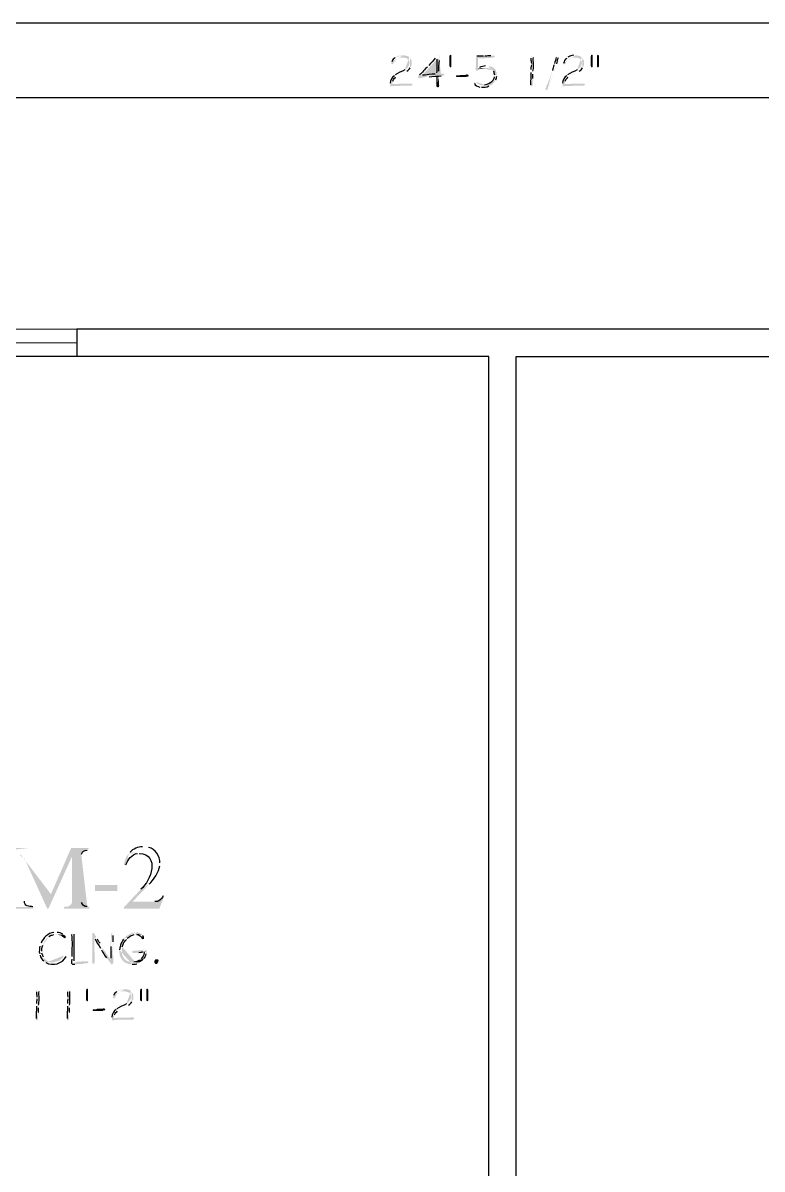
# Model space of a CAD drawing. Header units: inches. Extents: x -167 to 6071, y -6287 to -2731.
# Drawn here: x 879.2 to 974.8, y -5686.2 to -5538 of the extents above; entities that cross this region are included whole.
import ezdxf

# ---------------------------------------------------------------- set-up
doc = ezdxf.new("R2010")
doc.units = ezdxf.units.IN
doc.header["$LTSCALE"] = 96
doc.header["$MEASUREMENT"] = 0
doc.layers.add('Doors', color=5, linetype='Continuous', lineweight=9)
doc.layers.add('PDF_Geometry', color=7, linetype='Continuous', true_color=0x4a4a4a)
doc.layers.add('PDF_Solid Fills', color=7, linetype='Continuous')

msp = doc.modelspace()

# ---------------------------------------------------------------- hatches: boundary and pattern name
at = {"layer": 'PDF_Solid Fills', "true_color": 0x4a4a4a, "transparency": 33554559}
h = msp.add_hatch(color=251, dxfattribs=at)
h.paths.add_polyline_path([(929.13, -5542.44), (928.28, -5542.44), (928.49, -5542.44), (928.6, -5542.5), (928.7, -5542.5), (928.81, -5542.55), (928.92, -5542.6), (928.92, -5542.66), (929.02, -5542.71), (929.08, -5542.82), (929.13, -5542.92), (929.13, -5543.03), (929.18, -5543.14), (929.13, -5543.24), (929.13, -5543.35), (929.08, -5543.46), (929.02, -5543.56), (929.02, -5543.62), (928.92, -5543.72), (928.76, -5543.88), (928.65, -5543.94), (928.65, -5543.99), (928.54, -5544.04)], flags=0)
h.paths.add_polyline_path([(927.32, -5544.68), (927.26, -5544.68), (927.21, -5544.79)], flags=0)
h.paths.add_polyline_path([(926.68, -5545.75), (926.68, -5545.86), (926.94, -5545.86), (926.94, -5545.75), (927, -5545.59), (927, -5545.48)], flags=0)
h.paths.add_polyline_path([(927.37, -5544.95), (927.58, -5544.84), (927.69, -5544.74), (927.8, -5544.74), (928.01, -5544.63), (928.06, -5544.58), (928.22, -5544.52), (928.33, -5544.47), (928.49, -5544.36), (928.6, -5544.31), (928.7, -5544.26), (928.81, -5544.2)], flags=0)
h.paths.add_polyline_path([(929.24, -5543.78), (929.29, -5543.67), (929.34, -5543.62), (929.45, -5543.4), (929.45, -5542.92), (929.4, -5542.76), (929.34, -5542.71), (929.29, -5542.6), (929.24, -5542.5)], flags=0)
h = msp.add_hatch(color=251, dxfattribs=at)
h.paths.add_polyline_path([(928.28, -5542.12), (928.12, -5542.12), (927.96, -5542.18), (927.85, -5542.18), (927.74, -5542.23), (927.64, -5542.23), (927.58, -5542.28), (927.37, -5542.39), (927.32, -5542.44)], flags=0)
h.paths.add_polyline_path([(926.89, -5542.98), (926.84, -5543.08), (926.78, -5543.19), (926.84, -5543.3), (926.94, -5543.35), (927, -5543.3), (927.1, -5543.19), (927.1, -5543.14), (927.16, -5543.03), (927.21, -5542.98), (927.21, -5542.92), (927.37, -5542.76), (927.48, -5542.71), (927.53, -5542.6), (927.64, -5542.55), (927.69, -5542.55), (927.8, -5542.5), (927.9, -5542.44), (929.13, -5542.44), (929.08, -5542.34), (928.97, -5542.28), (928.86, -5542.23), (928.76, -5542.23), (928.65, -5542.18), (928.54, -5542.18), (928.38, -5542.12)], flags=0)
h = msp.add_hatch(color=251, dxfattribs=at)
h.paths.add_polyline_path([(932.86, -5542.12), (932.76, -5542.18), (932.7, -5542.28), (932.65, -5542.28), (932.6, -5542.39), (932.49, -5542.5)], flags=0)
h.paths.add_polyline_path([(931.64, -5543.46), (931.58, -5543.56), (931.48, -5543.67)], flags=0)
h.paths.add_polyline_path([(930.46, -5544.68), (930.41, -5544.74), (930.3, -5544.79), (930.3, -5544.84), (930.25, -5544.95), (930.3, -5545.06), (930.46, -5545.11), (930.62, -5545.11), (930.68, -5545.06), (930.89, -5545.06), (931, -5545), (931.21, -5545), (931.32, -5544.95), (931.69, -5544.95)], flags=0)
h.paths.add_polyline_path([(933.24, -5544.79), (933.5, -5544.79), (930.73, -5544.79), (930.73, -5544.74), (930.84, -5544.68), (930.89, -5544.58), (931, -5544.52), (931.1, -5544.42), (931.16, -5544.31), (931.26, -5544.26), (931.32, -5544.15), (931.42, -5544.1), (931.48, -5543.99), (931.85, -5543.62), (931.9, -5543.51), (932.01, -5543.46), (932.06, -5543.35), (932.22, -5543.19), (932.33, -5543.08), (932.38, -5542.98), (932.65, -5542.71), (932.7, -5542.6), (933.02, -5542.6), (933.02, -5542.18), (932.97, -5542.18)], flags=0)
h = msp.add_hatch(color=251, dxfattribs=at)
h.paths.add_polyline_path([(933.02, -5542.6), (932.7, -5542.6), (932.7, -5542.66)], flags=0)
h.paths.add_polyline_path([(932.65, -5544.42), (932.65, -5544.58), (932.49, -5544.58)], flags=0)
h.paths.add_polyline_path([(930.84, -5544.74), (930.73, -5544.79), (933.5, -5544.79), (933.61, -5544.74), (933.66, -5544.68), (933.66, -5544.63), (933.61, -5544.52), (932.97, -5544.52), (932.97, -5544.2)], flags=0)
h.paths.add_polyline_path([(933.02, -5542.82), (933.02, -5542.71)], flags=0)
for points in [[(934.57, -5542.34), (934.57, -5543.67), (934.46, -5543.72), (934.36, -5543.67), (934.36, -5543.56), (934.3, -5543.51), (934.3, -5542.34), (934.36, -5542.18), (934.36, -5542.12), (934.46, -5542.07), (934.57, -5542.12)], [(952.76, -5542.07), (952.65, -5542.12), (952.65, -5542.18), (952.6, -5542.34), (952.6, -5543.51), (952.65, -5543.56), (952.65, -5543.67), (952.76, -5543.72), (952.86, -5543.67), (952.86, -5542.12)], [(953.5, -5542.07), (953.45, -5542.12), (953.4, -5542.18), (953.4, -5543.56), (953.45, -5543.67), (953.5, -5543.72), (953.61, -5543.67), (953.66, -5543.62), (953.66, -5542.23), (953.61, -5542.12)], [(936.65, -5544.63), (936.54, -5544.63), (936.44, -5544.68), (935.74, -5544.68), (935.64, -5544.74), (935.21, -5544.74), (935.16, -5544.84), (935.21, -5544.95), (936.49, -5544.95), (936.54, -5544.9), (936.7, -5544.9), (936.81, -5544.84), (936.81, -5544.79), (936.76, -5544.68)], [(938.09, -5543.78), (937.98, -5543.83), (938.57, -5543.88), (938.68, -5543.83), (938.84, -5543.83), (938.94, -5543.78), (939.1, -5543.78)], [(929.4, -5545.8), (926.94, -5545.86), (926.68, -5545.86), (926.68, -5546.18), (926.89, -5546.18), (926.94, -5546.12), (929.34, -5546.07), (929.4, -5546.07), (929.5, -5546.02), (929.56, -5545.96), (929.5, -5545.86), (929.5, -5545.8)], [(951.69, -5545.8), (949.24, -5545.86), (948.97, -5545.86), (948.97, -5546.18), (949.18, -5546.18), (949.24, -5546.12), (951.64, -5546.07), (951.69, -5546.07), (951.8, -5546.02), (951.85, -5545.96), (951.8, -5545.86), (951.8, -5545.8)]]:
    msp.add_hatch(color=251, dxfattribs=at).paths.add_polyline_path(points)
h = msp.add_hatch(color=251, dxfattribs=at)
h.paths.add_polyline_path([(940.06, -5542.18), (939.9, -5542.18), (939.69, -5542.23)], flags=0)
h.paths.add_polyline_path([(938.89, -5542.28), (938.73, -5542.28)], flags=0)
h.paths.add_polyline_path([(937.88, -5542.28), (937.82, -5542.34), (937.77, -5542.44), (937.77, -5543.51), (937.72, -5543.62), (937.72, -5543.99), (937.77, -5544.1), (937.88, -5544.15), (937.93, -5544.15), (938.04, -5544.1), (938.14, -5544.04), (938.25, -5543.99), (938.36, -5543.94), (938.46, -5543.88), (938.57, -5543.88), (937.98, -5543.83), (937.98, -5543.67), (938.04, -5543.56), (938.04, -5542.55), (938.84, -5542.55), (939.05, -5542.5), (939.69, -5542.5), (939.8, -5542.44), (940.01, -5542.44), (940.06, -5542.39), (940.12, -5542.39), (940.17, -5542.34), (940.22, -5542.34), (940.22, -5542.28), (940.17, -5542.23), (940.17, -5542.18)], flags=0)
h = msp.add_hatch(color=251, dxfattribs=at)
h.paths.add_polyline_path([(945.02, -5542.18), (944.92, -5542.23), (944.86, -5542.39), (944.86, -5542.5)], flags=0)
h.paths.add_polyline_path([(944.92, -5543.19), (944.92, -5543.4)], flags=0)
h.paths.add_polyline_path([(944.86, -5543.99), (944.86, -5544.36)], flags=0)
h.paths.add_polyline_path([(944.81, -5545.96), (944.81, -5546.12), (944.92, -5546.18), (945.02, -5546.12), (945.08, -5546.07), (945.08, -5545.54), (945.13, -5545.43), (945.13, -5545.16)], flags=0)
h.paths.add_polyline_path([(945.13, -5544.58), (945.13, -5544.2)], flags=0)
h.paths.add_polyline_path([(945.18, -5542.44), (945.18, -5542.34), (945.13, -5542.23)], flags=0)
h = msp.add_hatch(color=251, dxfattribs=at)
h.paths.add_polyline_path([(948.28, -5542.18), (948.22, -5542.23), (948.17, -5542.34), (948.12, -5542.44)], flags=0)
h.paths.add_polyline_path([(947.9, -5543.19), (947.9, -5543.3), (947.85, -5543.4)], flags=0)
h.paths.add_polyline_path([(947.64, -5544.1), (947.64, -5544.2), (947.58, -5544.31), (947.53, -5544.42), (947.48, -5544.52), (947.48, -5544.63), (947.42, -5544.74), (947.37, -5544.9), (947.32, -5545), (947.32, -5545.11), (947.26, -5545.22), (947.21, -5545.32), (947.16, -5545.43), (947.1, -5545.54), (947.1, -5545.64), (947.05, -5545.8), (946.94, -5545.96), (946.89, -5546.12), (946.84, -5546.28), (946.78, -5546.39), (946.78, -5546.5), (946.73, -5546.5), (946.78, -5546.6), (946.89, -5546.66), (946.94, -5546.6), (947, -5546.6), (947, -5546.5), (947.05, -5546.44)], flags=0)
h.paths.add_polyline_path([(947.05, -5546.44, 0.021366), (947.8, -5544.47)], flags=0)
h.paths.add_polyline_path([(948.22, -5543.24, 0.041027), (947.8, -5544.47)], flags=0)
h.paths.add_polyline_path([(948.44, -5542.44), (948.44, -5542.34), (948.38, -5542.23)], flags=0)
h = msp.add_hatch(color=251, dxfattribs=at)
h.paths.add_polyline_path([(951.42, -5542.44), (950.57, -5542.44), (950.78, -5542.44), (950.89, -5542.5), (951, -5542.5), (951.1, -5542.55), (951.21, -5542.6), (951.21, -5542.66), (951.32, -5542.71), (951.37, -5542.82), (951.42, -5542.92), (951.42, -5543.03), (951.48, -5543.14), (951.42, -5543.24), (951.42, -5543.35), (951.37, -5543.46), (951.32, -5543.56), (951.32, -5543.62), (951.21, -5543.72), (951.16, -5543.78), (951.05, -5543.88), (950.94, -5543.94), (950.94, -5543.99), (950.84, -5544.04)], flags=0)
h.paths.add_polyline_path([(949.61, -5544.68), (949.56, -5544.68), (949.5, -5544.79)], flags=0)
h.paths.add_polyline_path([(948.97, -5545.75), (948.97, -5545.86), (949.24, -5545.86), (949.24, -5545.75), (949.29, -5545.59), (949.29, -5545.48)], flags=0)
h.paths.add_polyline_path([(949.66, -5544.95), (949.88, -5544.84), (949.98, -5544.74), (950.09, -5544.74), (950.3, -5544.63), (950.36, -5544.58), (950.52, -5544.52), (950.62, -5544.47), (950.78, -5544.36), (950.89, -5544.31), (951, -5544.26), (951.1, -5544.2)], flags=0)
h.paths.add_polyline_path([(951.53, -5543.78), (951.58, -5543.67), (951.64, -5543.62), (951.69, -5543.51), (951.74, -5543.4), (951.74, -5542.92), (951.69, -5542.76), (951.64, -5542.71), (951.58, -5542.6), (951.53, -5542.5)], flags=0)
h = msp.add_hatch(color=251, dxfattribs=at)
h.paths.add_polyline_path([(950.57, -5542.12), (950.41, -5542.12)], flags=0)
h.paths.add_polyline_path([(949.66, -5542.39), (949.61, -5542.44), (949.5, -5542.55)], flags=0)
h.paths.add_polyline_path([(949.08, -5543.19), (949.13, -5543.3), (949.24, -5543.35), (949.29, -5543.3), (949.4, -5543.19), (949.4, -5543.14), (949.45, -5543.03), (949.5, -5542.98), (949.5, -5542.92), (949.56, -5542.87), (949.66, -5542.76), (949.77, -5542.71), (949.82, -5542.6), (949.93, -5542.55), (949.98, -5542.55), (950.09, -5542.5), (950.2, -5542.44), (951.42, -5542.44), (951.37, -5542.34), (951.26, -5542.28), (951.16, -5542.23), (951.05, -5542.23), (950.94, -5542.18), (950.84, -5542.18), (950.68, -5542.12)], flags=0)
h = msp.add_hatch(color=251, dxfattribs=at)
h.paths.add_polyline_path([(939.16, -5543.51), (939, -5543.51)], flags=0)
h.paths.add_polyline_path([(938.2, -5543.72), (938.09, -5543.78), (939.26, -5543.78), (939.37, -5543.83), (939.48, -5543.83), (939.58, -5543.88), (939.69, -5543.94), (939.8, -5543.99), (939.85, -5544.04), (939.9, -5544.04), (940.01, -5544.15)], flags=0)
h.paths.add_polyline_path([(940.17, -5544.68), (940.17, -5544.74), (940.12, -5544.84), (940.12, -5544.95)], flags=0)
h.paths.add_polyline_path([(938.84, -5546.02), (938.62, -5546.02), (939.64, -5546.02), (939.85, -5545.91), (939.96, -5545.8), (940.06, -5545.7), (940.12, -5545.59), (940.28, -5545.43), (940.33, -5545.32)], flags=0)
h.paths.add_polyline_path([(940.44, -5544.84), (940.44, -5544.42), (940.38, -5544.31), (940.33, -5544.2), (940.33, -5544.1), (940.28, -5543.99), (940.17, -5543.94), (940.12, -5543.83), (940.06, -5543.78), (939.96, -5543.72), (939.85, -5543.67), (939.8, -5543.62), (939.69, -5543.62), (939.53, -5543.56), (939.42, -5543.56), (939.32, -5543.51)], flags=0)
h = msp.add_hatch(color=251, dxfattribs=at)
h.paths.add_polyline_path([(932.97, -5544.84), (932.7, -5544.84), (932.7, -5544.9)], flags=0)
h.paths.add_polyline_path([(932.7, -5546.18), (932.76, -5546.28), (932.86, -5546.28), (932.97, -5546.23), (933.02, -5546.07), (932.97, -5545.96), (932.97, -5544.95)], flags=0)
h = msp.add_hatch(color=251, dxfattribs=at)
h.paths.add_polyline_path([(937.66, -5545.59), (937.61, -5545.59), (937.56, -5545.7), (937.56, -5545.75)], flags=0)
h.paths.add_polyline_path([(938.25, -5546.28), (938.46, -5546.28)], flags=0)
h.paths.add_polyline_path([(939.42, -5546.12), (939.53, -5546.07), (939.64, -5546.02), (938.41, -5546.02), (938.3, -5545.96), (938.2, -5545.91), (938.14, -5545.91), (938.04, -5545.86), (937.93, -5545.8), (937.88, -5545.7), (937.82, -5545.7), (937.77, -5545.59)], flags=0)
at = {"layer": 'PDF_Solid Fills', "transparency": 33554559}
h = msp.add_hatch(color=256, dxfattribs=at)
h.paths.add_polyline_path([(880.06, -5644.68), (877.66, -5644.68), (877.66, -5644.9), (877.82, -5644.9)], flags=0)
h.paths.add_polyline_path([(878.84, -5645.48), (878.84, -5645.7), (879.37, -5646.07), (882.3, -5652.52), (882.78, -5650.66)], flags=0)
h = msp.add_hatch(color=256, dxfattribs=at)
h.paths.add_polyline_path([(887.74, -5644.68), (885.4, -5644.68), (882.78, -5650.66), (882.3, -5652.52), (882.46, -5652.52), (885.5, -5645.8), (886.73, -5645.7), (886.73, -5645.48)], flags=0)
h.paths.add_polyline_path([(887.48, -5644.95), (887.74, -5644.9)], flags=0)
h = msp.add_hatch(color=256, dxfattribs=at)
h.paths.add_polyline_path([(894.73, -5644.52), (894.62, -5644.52)], flags=0)
h.paths.add_polyline_path([(893.02, -5645.22), (892.86, -5645.38), (894.2, -5645.38)], flags=0)
h.paths.add_polyline_path([(894.41, -5650.02), (892.22, -5652.36), (893.34, -5651.62), (895.48, -5649.38)], flags=0)
h.paths.add_polyline_path([(896.86, -5646.98), (896.86, -5646.6)], flags=0)
h.paths.add_polyline_path([(895.42, -5644.63), (895.21, -5644.58), (895, -5644.52)], flags=0)
h = msp.add_hatch(color=256, dxfattribs=at)
h.paths.add_polyline_path([(892.86, -5645.38), (892.76, -5645.54), (892.6, -5645.7), (892.49, -5645.91), (892.44, -5646.12), (892.33, -5646.34), (892.28, -5646.6), (892.22, -5646.87), (892.49, -5646.92), (892.49, -5646.87)], flags=0)
h.paths.add_polyline_path([(893.98, -5645.38), (894.2, -5645.38)], flags=0)
h = msp.add_hatch(color=256, dxfattribs=at)
h.paths.add_polyline_path([(878.84, -5645.7), (878.84, -5651.51)], flags=0)
h.paths.add_polyline_path([(877.93, -5652.31), (877.66, -5652.31), (877.66, -5652.52), (880.49, -5652.52), (880.49, -5652.31), (880.44, -5652.31)], flags=0)
h.paths.add_polyline_path([(879.37, -5651.56), (879.37, -5646.07)], flags=0)
h = msp.add_hatch(color=256, dxfattribs=at)
h.paths.add_polyline_path([(886.73, -5645.7), (885.5, -5645.8), (885.5, -5651.72), (885.45, -5651.88), (885.34, -5652.04), (885.18, -5652.15), (884.97, -5652.26), (884.76, -5652.26), (884.49, -5652.31), (884.49, -5652.52), (887.74, -5652.52), (887.74, -5652.31), (887.48, -5652.26)], flags=0)
h.paths.add_polyline_path([(886.73, -5651.72), (886.73, -5651.51)], flags=0)
h = msp.add_hatch(color=256, dxfattribs=at)
h.paths.add_polyline_path([(897.34, -5650.82), (897.29, -5650.87)], flags=0)
h.paths.add_polyline_path([(896.22, -5651.62), (893.34, -5651.62), (892.22, -5652.36), (892.22, -5652.52), (896.81, -5652.52), (897.45, -5650.87)], flags=0)
h = msp.add_hatch(color=256, dxfattribs=at)
h.paths.add_polyline_path([(883.37, -5655.56), (883.26, -5655.56), (883.16, -5655.62)], flags=0)
h.paths.add_polyline_path([(881.5, -5657), (881.45, -5657.11), (881.4, -5657.22), (881.34, -5657.38)], flags=0)
h.paths.add_polyline_path([(881.34, -5658.34), (881.34, -5658.44), (881.4, -5658.55)], flags=0)
h.paths.add_polyline_path([(881.88, -5659.3), (881.93, -5659.4), (882.04, -5659.46), (883.05, -5659.46), (882.94, -5659.46), (882.78, -5659.4), (882.68, -5659.4), (882.57, -5659.35), (882.46, -5659.35), (882.36, -5659.3), (882.25, -5659.24), (882.09, -5659.08), (881.98, -5659.03), (881.98, -5658.98), (881.88, -5658.87), (881.82, -5658.82)], flags=0)
h.paths.add_polyline_path([(881.61, -5658.28), (881.61, -5658.02)], flags=0)
h.paths.add_polyline_path([(882.52, -5656.15, 0.162278), (881.72, -5657.27)], flags=0)
h.paths.add_polyline_path([(883.16, -5655.88), (884.38, -5655.88), (884.33, -5655.83)], flags=0)
h.paths.add_polyline_path([(883.58, -5655.62), (883.48, -5655.56)], flags=0)
h = msp.add_hatch(color=256, dxfattribs=at)
h.paths.add_polyline_path([(885.61, -5655.67), (885.5, -5655.72), (885.45, -5655.88)], flags=0)
h.paths.add_polyline_path([(885.5, -5658.71), (885.5, -5659.08)], flags=0)
h.paths.add_polyline_path([(885.88, -5659.72), (886.09, -5659.72), (886.25, -5659.67), (886.94, -5659.67), (887.05, -5659.62), (887.42, -5659.62), (887.53, -5659.56), (887.58, -5659.56), (887.64, -5659.46), (885.77, -5659.46), (885.77, -5659.3)], flags=0)
h.paths.add_polyline_path([(885.77, -5655.83), (885.72, -5655.72)], flags=0)
for points in [[(888.22, -5655.67), (888.12, -5655.72), (888.12, -5659.51), (888.17, -5659.62), (888.28, -5659.67), (888.38, -5659.62), (888.38, -5659.56), (888.44, -5659.46), (888.38, -5656.26), (888.6, -5656.15), (888.54, -5656.04), (888.49, -5655.94), (888.44, -5655.83), (888.38, -5655.78), (888.33, -5655.67)], [(884.38, -5655.88), (883.37, -5655.88), (883.64, -5655.88), (883.74, -5655.94), (883.85, -5655.94), (883.9, -5655.99), (884.01, -5655.99), (884.12, -5656.04), (884.22, -5656.15), (884.33, -5656.2), (884.38, -5656.26), (884.49, -5656.31), (884.6, -5656.36), (884.7, -5656.31), (884.7, -5656.15), (884.65, -5656.04), (884.6, -5655.99), (884.49, -5655.94)], [(887.42, -5659.35), (886.78, -5659.35), (886.73, -5659.4), (886.14, -5659.4), (886.04, -5659.46), (885.77, -5659.46), (887.64, -5659.46), (887.58, -5659.35), (887.53, -5659.35)], [(896.38, -5659.67), (896.28, -5659.67), (896.22, -5659.62), (896.17, -5659.51), (896.17, -5659.3), (896.22, -5659.19), (896.33, -5659.08), (896.6, -5659.08), (896.65, -5659.14), (896.7, -5659.24), (896.7, -5659.3), (896.65, -5659.46), (896.6, -5659.51), (896.6, -5659.56), (896.49, -5659.67)], [(887.58, -5663.14), (887.58, -5664.47), (887.48, -5664.52), (887.37, -5664.47), (887.37, -5664.36), (887.32, -5664.31), (887.32, -5663.14), (887.37, -5662.98), (887.37, -5662.92), (887.48, -5662.87), (887.58, -5662.92)], [(894.46, -5662.87), (894.36, -5662.92), (894.36, -5662.98), (894.3, -5663.14), (894.3, -5664.31), (894.36, -5664.36), (894.36, -5664.47), (894.46, -5664.52), (894.57, -5664.47), (894.57, -5662.92)], [(895.21, -5662.87), (895.16, -5662.92), (895.1, -5662.98), (895.1, -5664.36), (895.16, -5664.47), (895.21, -5664.52), (895.32, -5664.47), (895.37, -5664.42), (895.37, -5663.03), (895.32, -5662.92)], [(889.66, -5665.43), (889.56, -5665.43), (889.45, -5665.48), (888.76, -5665.48), (888.65, -5665.54), (888.22, -5665.54), (888.17, -5665.64), (888.22, -5665.75), (889.5, -5665.75), (889.56, -5665.7), (889.72, -5665.7), (889.82, -5665.64), (889.82, -5665.59), (889.77, -5665.48)], [(893.4, -5666.6), (890.94, -5666.66), (890.68, -5666.66), (890.68, -5666.98), (890.89, -5666.98), (890.94, -5666.92), (893.34, -5666.87), (893.4, -5666.87), (893.5, -5666.82), (893.56, -5666.76), (893.5, -5666.66), (893.5, -5666.6)]]:
    msp.add_hatch(color=256, dxfattribs=at).paths.add_polyline_path(points)
h = msp.add_hatch(color=256, dxfattribs=at)
h.paths.add_polyline_path([(890.73, -5655.67), (890.62, -5655.72), (890.57, -5655.88), (890.57, -5656.68), (890.52, -5656.74), (890.52, -5657.43)], flags=0)
h.paths.add_polyline_path([(890.52, -5658.92), (890.52, -5659.19), (890.2, -5659.19), (890.3, -5659.3), (890.36, -5659.4), (890.46, -5659.51), (890.52, -5659.62), (890.57, -5659.67), (890.62, -5659.72), (890.68, -5659.72), (890.78, -5659.67), (890.84, -5659.56), (890.84, -5658.6), (890.78, -5658.5), (890.78, -5657.32), (890.84, -5657.22), (890.84, -5656.84)], flags=0)
h.paths.add_polyline_path([(890.84, -5655.99), (890.84, -5655.72)], flags=0)
h = msp.add_hatch(color=256, dxfattribs=at)
h.paths.add_polyline_path([(893.77, -5655.56), (893.72, -5655.56), (893.61, -5655.62), (893.4, -5655.62), (893.29, -5655.67), (893.18, -5655.72), (893.08, -5655.78), (892.97, -5655.83), (892.86, -5655.88), (892.81, -5655.88), (892.7, -5655.99), (892.6, -5656.04), (892.49, -5656.1), (892.44, -5656.2), (892.33, -5656.31), (892.28, -5656.36), (892.17, -5656.47)], flags=0)
h.paths.add_polyline_path([(891.64, -5657.86), (891.64, -5658.23), (891.69, -5658.34), (891.69, -5658.6), (891.8, -5658.82), (891.85, -5658.92), (891.9, -5659.03), (891.96, -5659.08), (892.01, -5659.19), (892.12, -5659.3), (892.22, -5659.35), (892.28, -5659.46), (892.38, -5659.51), (892.49, -5659.56), (892.6, -5659.62), (892.7, -5659.62), (892.81, -5659.67), (892.92, -5659.72), (893.29, -5659.72)], flags=0)
h.paths.add_polyline_path([(893.88, -5659.67), (893.98, -5659.62), (894.09, -5659.56), (894.2, -5659.51), (894.3, -5659.46), (893.02, -5659.46), (892.92, -5659.4), (892.81, -5659.35), (892.7, -5659.35), (892.6, -5659.3), (892.49, -5659.24), (892.44, -5659.14), (892.33, -5659.08), (892.28, -5659.03), (892.22, -5658.92), (892.17, -5658.87), (892.12, -5658.76), (892.06, -5658.66), (892.01, -5658.55), (891.96, -5658.44), (891.96, -5657.7), (892.01, -5657.59), (892.01, -5657.48)], flags=0)
h.paths.add_polyline_path([(892.54, -5656.52), (892.6, -5656.47), (892.65, -5656.36)], flags=0)
h.paths.add_polyline_path([(893.56, -5655.88), (893.66, -5655.88), (893.77, -5655.83), (894.52, -5655.83), (894.46, -5655.78), (894.36, -5655.72), (894.25, -5655.67), (894.14, -5655.62), (894.04, -5655.62), (893.93, -5655.56)], flags=0)
h = msp.add_hatch(color=256, dxfattribs=at)
h.paths.add_polyline_path([(894.52, -5655.83), (893.77, -5655.83), (893.88, -5655.88)], flags=0)
h.paths.add_polyline_path([(894.62, -5656.42), (894.73, -5656.47), (894.84, -5656.42), (894.84, -5656.2), (894.78, -5656.1), (894.73, -5655.99), (894.62, -5655.94)], flags=0)
h = msp.add_hatch(color=256, dxfattribs=at)
h.paths.add_polyline_path([(888.6, -5656.15), (888.38, -5656.26), (888.38, -5656.31), (888.49, -5656.42)], flags=0)
h.paths.add_polyline_path([(889.18, -5657.64), (889.24, -5657.75), (889.34, -5657.86)], flags=0)
h.paths.add_polyline_path([(889.98, -5658.87), (890.09, -5659.03), (890.2, -5659.19), (890.52, -5659.19), (890.46, -5659.08), (890.41, -5659.03), (890.36, -5658.92), (890.3, -5658.82), (890.2, -5658.76), (890.14, -5658.66), (890.09, -5658.55), (890.04, -5658.44), (889.93, -5658.34), (889.88, -5658.23), (889.82, -5658.12), (889.72, -5658.02), (889.66, -5657.91), (889.61, -5657.8), (889.56, -5657.8), (889.5, -5657.7), (889.45, -5657.59), (889.4, -5657.54), (889.34, -5657.43), (889.29, -5657.32), (889.18, -5657.11), (889.13, -5657)], flags=0)
h.paths.add_polyline_path([(888.81, -5656.47), (888.76, -5656.36), (888.7, -5656.26)], flags=0)
h = msp.add_hatch(color=256, dxfattribs=at)
h.paths.add_polyline_path([(884.6, -5658.55), (884.49, -5658.6), (884.38, -5658.71), (884.33, -5658.82), (884.28, -5658.92), (884.17, -5658.98), (884.17, -5659.03), (884.06, -5659.08), (883.96, -5659.19), (883.64, -5659.35), (883.53, -5659.35), (883.42, -5659.4), (883.32, -5659.4), (883.16, -5659.46), (882.04, -5659.46), (882.14, -5659.51)], flags=0)
h.paths.add_polyline_path([(884.76, -5658.71), (884.7, -5658.6)], flags=0)
h = msp.add_hatch(color=256, dxfattribs=at)
h.paths.add_polyline_path([(895, -5657.8), (894.41, -5657.91), (894.14, -5657.91), (894.04, -5657.96), (893.56, -5657.96), (893.45, -5658.02), (893.34, -5658.02), (893.29, -5658.12), (893.34, -5658.23), (893.4, -5658.23), (893.5, -5658.28), (893.61, -5658.28), (893.72, -5658.23), (894.04, -5658.23), (894.14, -5658.18)], flags=0)
h.paths.add_polyline_path([(894.73, -5658.12), (894.84, -5658.12), (895.16, -5658.07), (895.16, -5657.96), (895.1, -5657.86)], flags=0)
h = msp.add_hatch(color=256, dxfattribs=at)
h.paths.add_polyline_path([(895.16, -5658.07), (894.84, -5658.12), (894.84, -5658.18)], flags=0)
h.paths.add_polyline_path([(894.46, -5659.03), (894.36, -5659.08), (894.36, -5659.14), (894.25, -5659.19)], flags=0)
h.paths.add_polyline_path([(893.5, -5659.46), (893.34, -5659.46), (894.3, -5659.46), (894.41, -5659.4), (894.46, -5659.35), (894.57, -5659.3), (894.68, -5659.19), (894.73, -5659.08), (894.84, -5659.03), (894.89, -5658.92)], flags=0)
h.paths.add_polyline_path([(895.1, -5658.39), (895.16, -5658.28), (895.16, -5658.18)], flags=0)
h = msp.add_hatch(color=256, dxfattribs=at)
h.paths.add_polyline_path([(881.08, -5662.98), (880.97, -5663.03), (880.92, -5663.19), (880.92, -5663.3)], flags=0)
h.paths.add_polyline_path([(880.97, -5663.99), (880.97, -5664.2)], flags=0)
h.paths.add_polyline_path([(880.92, -5664.79), (880.92, -5665.16)], flags=0)
h.paths.add_polyline_path([(880.86, -5666.76), (880.86, -5666.92), (880.97, -5666.98), (881.08, -5666.92), (881.13, -5666.87), (881.13, -5666.34), (881.18, -5666.23), (881.18, -5665.96)], flags=0)
h.paths.add_polyline_path([(881.18, -5665.38), (881.18, -5665)], flags=0)
h.paths.add_polyline_path([(881.24, -5663.24), (881.24, -5663.14), (881.18, -5663.03)], flags=0)
h = msp.add_hatch(color=256, dxfattribs=at)
h.paths.add_polyline_path([(885.08, -5662.98), (884.97, -5663.03), (884.92, -5663.19), (884.92, -5663.3)], flags=0)
h.paths.add_polyline_path([(884.97, -5663.99), (884.97, -5664.2)], flags=0)
h.paths.add_polyline_path([(884.92, -5664.79), (884.92, -5665.16)], flags=0)
h.paths.add_polyline_path([(884.86, -5666.76), (884.86, -5666.92), (884.97, -5666.98), (885.08, -5666.92), (885.13, -5666.87), (885.13, -5666.34), (885.18, -5666.23), (885.18, -5665.96)], flags=0)
h.paths.add_polyline_path([(885.18, -5665.38), (885.18, -5665)], flags=0)
h.paths.add_polyline_path([(885.24, -5663.24), (885.24, -5663.14), (885.18, -5663.03)], flags=0)
h = msp.add_hatch(color=256, dxfattribs=at)
h.paths.add_polyline_path([(893.13, -5663.24), (892.28, -5663.24), (892.49, -5663.24), (892.6, -5663.3), (892.7, -5663.3), (892.81, -5663.35), (892.92, -5663.4), (892.92, -5663.46), (893.02, -5663.51), (893.08, -5663.62), (893.13, -5663.72), (893.13, -5663.83), (893.18, -5663.94), (893.13, -5664.04), (893.13, -5664.15), (893.08, -5664.26), (893.02, -5664.36), (893.02, -5664.42), (892.76, -5664.68), (892.65, -5664.74), (892.65, -5664.79), (892.54, -5664.84)], flags=0)
h.paths.add_polyline_path([(891.32, -5665.48), (891.26, -5665.48), (891.21, -5665.59)], flags=0)
h.paths.add_polyline_path([(890.68, -5666.55), (890.68, -5666.66), (890.94, -5666.66), (890.94, -5666.55), (891, -5666.39), (891, -5666.28)], flags=0)
h.paths.add_polyline_path([(891.37, -5665.75), (891.48, -5665.7), (891.58, -5665.64), (891.69, -5665.54), (891.8, -5665.54), (891.9, -5665.48), (892.01, -5665.43), (892.06, -5665.38), (892.22, -5665.32), (892.33, -5665.27), (892.49, -5665.16), (892.7, -5665.06), (892.81, -5665)], flags=0)
h.paths.add_polyline_path([(893.24, -5664.58), (893.29, -5664.47), (893.34, -5664.42), (893.4, -5664.31), (893.45, -5664.2), (893.45, -5663.72), (893.4, -5663.56), (893.34, -5663.51), (893.29, -5663.4), (893.24, -5663.3)], flags=0)
h = msp.add_hatch(color=256, dxfattribs=at)
h.paths.add_polyline_path([(892.28, -5662.92, 0.133918), (891.32, -5663.24)], flags=0)
h.paths.add_polyline_path([(890.89, -5663.78), (890.84, -5663.88), (890.78, -5663.99), (890.84, -5664.1), (890.94, -5664.15), (891.1, -5663.99), (891.1, -5663.94), (891.16, -5663.83), (891.21, -5663.78), (891.21, -5663.72), (891.26, -5663.67), (891.37, -5663.56), (891.48, -5663.51), (891.53, -5663.4), (891.64, -5663.35), (891.69, -5663.35), (891.8, -5663.3), (891.9, -5663.24), (893.13, -5663.24), (893.08, -5663.14), (892.97, -5663.08), (892.86, -5663.03), (892.76, -5663.03), (892.65, -5662.98), (892.54, -5662.98), (892.38, -5662.92)], flags=0)

# ---------------------------------------------------------------- linework, layer by layer
at = {"layer": 'Doors', "transparency": 33554687}
for points in [[(886.14, -5577.59), (850.14, -5577.59)], [(886.14, -5579.35), (850.14, -5579.35)]]:
    msp.add_lwpolyline(points, dxfattribs=at)
at = {"layer": 'PDF_Geometry'}
for points in [[(-112.1, -5537.96), (1695.9, -5537.96)], [(793.4, -5547.62), (1086.94, -5547.62), (1096.92, -5547.62), (1390.41, -5547.62), (1386.41, -5547.62)]]:
    msp.add_lwpolyline(points, dxfattribs=at)
at = {"layer": 'PDF_Geometry', "color": 7}
for points in [[(976.92, -5581.11), (976.92, -5577.59), (886.14, -5577.59), (886.14, -5581.11)], [(935.42, -5714.6), (939.42, -5714.6), (939.42, -5581.11), (796.92, -5581.11), (796.92, -5714.6), (836.44, -5714.6), (836.44, -5730.6), (840.44, -5730.6), (840.44, -5734.07), (836.44, -5734.07), (836.44, -5738.07), (832.92, -5738.07), (832.92, -5734.07), (798.94, -5734.07), (798.94, -5778.07), (832.92, -5778.07), (832.92, -5774.07), (836.44, -5774.07), (836.44, -5785.59)], [(942.94, -5742.07), (942.94, -5581.11), (1086.94, -5581.11), (1086.94, -5742.07)]]:
    msp.add_lwpolyline(points, dxfattribs=at)
at = {"layer": 'PDF_Geometry'}
for points in [[(927.32, -5542.44), (927.13, -5542.64), (926.95, -5542.63), (926.89, -5542.98)], [(932.49, -5542.5), (932.24, -5542.84), (931.95, -5543.15), (931.64, -5543.46)], [(932.7, -5542.66), (932.67, -5543.11), (932.76, -5544.03), (932.65, -5544.42)], [(932.97, -5544.2), (932.96, -5543.65), (932.97, -5543.36), (933.02, -5542.82)], [(938.73, -5542.28), (938.45, -5542.28), (938.16, -5542.28), (937.88, -5542.28)], [(939.69, -5542.23), (939.25, -5542.21), (939.28, -5542.23), (938.89, -5542.28)], [(944.86, -5542.5), (944.82, -5543.06), (944.94, -5542.79), (944.92, -5543.19)], [(945.13, -5544.2), (945.25, -5543.88), (945.15, -5542.86), (945.18, -5542.44)], [(948.12, -5542.44), (948.14, -5542.61), (947.96, -5543.02), (947.9, -5543.19)], [(948.22, -5543.24), (948.28, -5543.1), (948.33, -5542.55), (948.44, -5542.44)], [(949.5, -5542.55), (949.2, -5542.65), (949.22, -5542.96), (949.08, -5543.19)], [(950.41, -5542.12), (950.02, -5542.24), (950.03, -5542.17), (949.66, -5542.39)], [(928.54, -5544.04), (928.15, -5544.27), (927.69, -5544.42), (927.32, -5544.68)], [(928.81, -5544.2), (928.96, -5544.08), (929.16, -5543.98), (929.24, -5543.78)], [(931.48, -5543.67), (931.19, -5543.86), (930.78, -5544.47), (930.46, -5544.68)], [(932.49, -5544.58), (931.93, -5544.59), (931.39, -5544.71), (930.84, -5544.74)], [(939, -5543.51), (938.74, -5543.62), (938.44, -5543.55), (938.2, -5543.72)], [(940.01, -5544.15), (940.1, -5544.32), (940.08, -5544.52), (940.17, -5544.68)], [(944.86, -5544.36), (944.9, -5544.98), (944.78, -5545.34), (944.81, -5545.96)], [(944.92, -5543.4), (944.94, -5543.74), (944.83, -5543.47), (944.86, -5543.99)], [(945.13, -5545.16), (945.13, -5544.97), (945.13, -5544.77), (945.13, -5544.58)], [(947.85, -5543.4), (947.79, -5543.71), (947.71, -5543.81), (947.64, -5544.1)], [(950.84, -5544.04), (950.44, -5544.27), (949.99, -5544.42), (949.61, -5544.68)], [(951.1, -5544.2), (951.26, -5544.08), (951.46, -5543.98), (951.53, -5543.78)], [(927.21, -5544.79), (926.89, -5544.94), (926.68, -5545.42), (926.68, -5545.75)], [(927, -5545.48), (927.13, -5545.15), (927.27, -5545.12), (927.37, -5544.95)], [(931.69, -5544.95), (932.04, -5544.81), (932.99, -5544.89), (933.24, -5544.79)], [(932.7, -5544.9), (932.7, -5545.32), (932.7, -5545.75), (932.7, -5546.18)], [(937.56, -5545.75), (937.66, -5546.08), (937.98, -5546.13), (938.25, -5546.28)], [(938.46, -5546.28), (938.8, -5546.29), (939.13, -5546.3), (939.42, -5546.12)], [(940.12, -5544.95), (940.06, -5545.57), (939.38, -5545.89), (938.84, -5546.02)], [(940.33, -5545.32), (940.35, -5545.16), (940.44, -5545.01), (940.44, -5544.84)], [(949.5, -5544.79), (949.19, -5544.94), (948.97, -5545.42), (948.97, -5545.75)], [(949.29, -5545.48), (949.42, -5545.15), (949.57, -5545.12), (949.66, -5544.95)], [(886.73, -5645.48), (886.86, -5645), (887.09, -5645.06), (887.48, -5644.95)], [(892.49, -5646.87), (892.71, -5646.16), (893.23, -5645.51), (893.98, -5645.38)], [(894.62, -5644.52), (894.08, -5644.48), (893.39, -5644.83), (893.02, -5645.22)], [(894.2, -5645.38), (896.91, -5645.55), (895.76, -5648.92), (894.41, -5650.02)], [(896.86, -5646.6), (896.92, -5645.77), (896.27, -5644.79), (895.42, -5644.63)], [(895.48, -5649.38), (896.06, -5648.89), (896.74, -5647.73), (896.86, -5646.98)], [(897.29, -5650.87), (897.11, -5651.29), (896.72, -5651.68), (896.22, -5651.62)], [(880.44, -5652.31), (879.99, -5652.19), (879.28, -5652.24), (879.37, -5651.56)], [(887.48, -5652.26), (887.05, -5652.32), (886.92, -5652), (886.73, -5651.72)]]:
    msp.add_open_spline(points, degree=3, dxfattribs=at)
at = {"layer": 'PDF_Geometry', "color": 7}
for points in [[(883.16, -5655.62), (882.4, -5655.67), (881.75, -5656.31), (881.5, -5657)], [(884.33, -5655.83), (884.12, -5655.71), (883.82, -5655.58), (883.58, -5655.62)], [(885.77, -5659.3), (885.77, -5658.14), (885.77, -5656.98), (885.77, -5655.83)], [(881.61, -5658.02), (881.63, -5657.55), (881.55, -5657.69), (881.72, -5657.27)], [(882.52, -5656.15), (882.91, -5655.91), (882.72, -5656), (883.16, -5655.88)], [(885.45, -5655.88), (885.56, -5656.76), (885.48, -5657.8), (885.5, -5658.71)], [(888.49, -5656.42), (888.64, -5656.85), (889, -5657.23), (889.18, -5657.64)], [(889.13, -5657), (888.93, -5656.83), (888.9, -5656.72), (888.81, -5656.47)], [(890.84, -5656.84), (890.84, -5656.56), (890.84, -5656.27), (890.84, -5655.99)], [(892.17, -5656.47), (891.75, -5657.09), (891.83, -5657.15), (891.64, -5657.86)], [(892.01, -5657.48), (892.24, -5656.82), (892.08, -5657.09), (892.54, -5656.52)], [(892.65, -5656.36), (892.92, -5656.17), (893.22, -5655.92), (893.56, -5655.88)], [(893.88, -5655.88), (894.21, -5655.88), (894.44, -5656.16), (894.62, -5656.42)], [(881.34, -5657.38), (881.34, -5657.69), (881.2, -5658.03), (881.34, -5658.34)], [(881.4, -5658.55), (881.42, -5658.85), (881.64, -5659.15), (881.88, -5659.3)], [(881.82, -5658.82), (881.59, -5658.4), (881.85, -5658.7), (881.61, -5658.28)], [(882.14, -5659.51), (883.03, -5660.01), (884.27, -5659.66), (884.76, -5658.71)], [(889.34, -5657.86), (889.49, -5658.15), (889.76, -5658.64), (889.98, -5658.87)], [(890.52, -5657.43), (890.52, -5657.93), (890.52, -5658.42), (890.52, -5658.92)], [(894.14, -5658.18), (894.54, -5658.2), (894.47, -5658.12), (894.73, -5658.12)], [(894.84, -5658.18), (894.76, -5658.78), (894.73, -5658.62), (894.46, -5659.03)], [(894.89, -5658.92), (895.08, -5658.59), (895, -5658.63), (895.1, -5658.39)], [(885.5, -5659.08), (885.45, -5659.47), (885.28, -5659.8), (885.88, -5659.72)], [(893.29, -5659.72), (893.75, -5659.75), (893.6, -5659.69), (893.88, -5659.67)], [(894.25, -5659.19), (894, -5659.32), (893.78, -5659.44), (893.5, -5659.46)], [(881.18, -5665), (881.3, -5664.68), (881.21, -5663.66), (881.24, -5663.24)], [(885.18, -5665), (885.3, -5664.68), (885.21, -5663.66), (885.24, -5663.24)], [(891.32, -5663.24), (891.13, -5663.44), (890.95, -5663.43), (890.89, -5663.78)], [(880.92, -5663.3), (880.88, -5663.86), (880.99, -5663.59), (880.97, -5663.99)], [(880.97, -5664.2), (880.99, -5664.54), (880.88, -5664.27), (880.92, -5664.79)], [(884.92, -5663.3), (884.88, -5663.86), (884.99, -5663.59), (884.97, -5663.99)], [(884.97, -5664.2), (884.99, -5664.54), (884.88, -5664.27), (884.92, -5664.79)], [(892.81, -5665), (892.96, -5664.88), (893.16, -5664.78), (893.24, -5664.58)], [(880.92, -5665.16), (880.95, -5665.78), (880.83, -5666.14), (880.86, -5666.76)], [(881.18, -5665.96), (881.18, -5665.77), (881.18, -5665.57), (881.18, -5665.38)], [(884.92, -5665.16), (884.95, -5665.78), (884.83, -5666.14), (884.86, -5666.76)], [(885.18, -5665.96), (885.18, -5665.77), (885.18, -5665.57), (885.18, -5665.38)], [(891.21, -5665.59), (890.89, -5665.74), (890.68, -5666.22), (890.68, -5666.55)], [(891, -5666.28), (891.13, -5665.95), (891.27, -5665.92), (891.37, -5665.75)], [(892.54, -5664.84), (892.15, -5665.07), (891.69, -5665.22), (891.32, -5665.48)]]:
    msp.add_open_spline(points, degree=3, dxfattribs=at)
at = {"layer": 'PDF_Solid Fills', "transparency": 33554559}
msp.add_solid([(888.49, -5650.23), (891.37, -5650.23), (888.49, -5649.48), (891.37, -5649.48)], dxfattribs=at)

doc.saveas('drawing.dxf')
